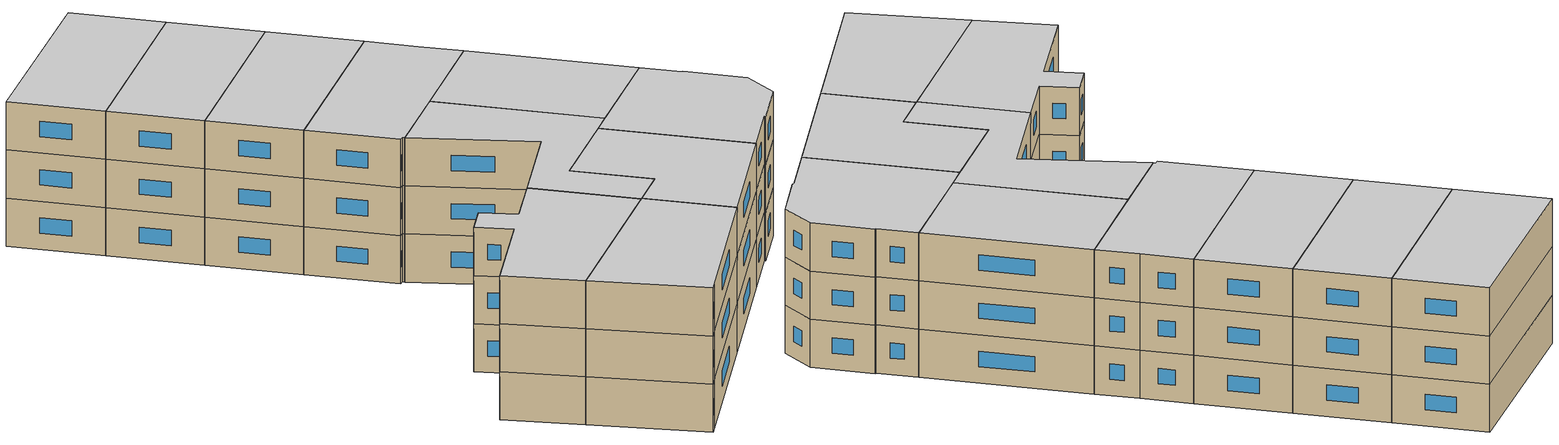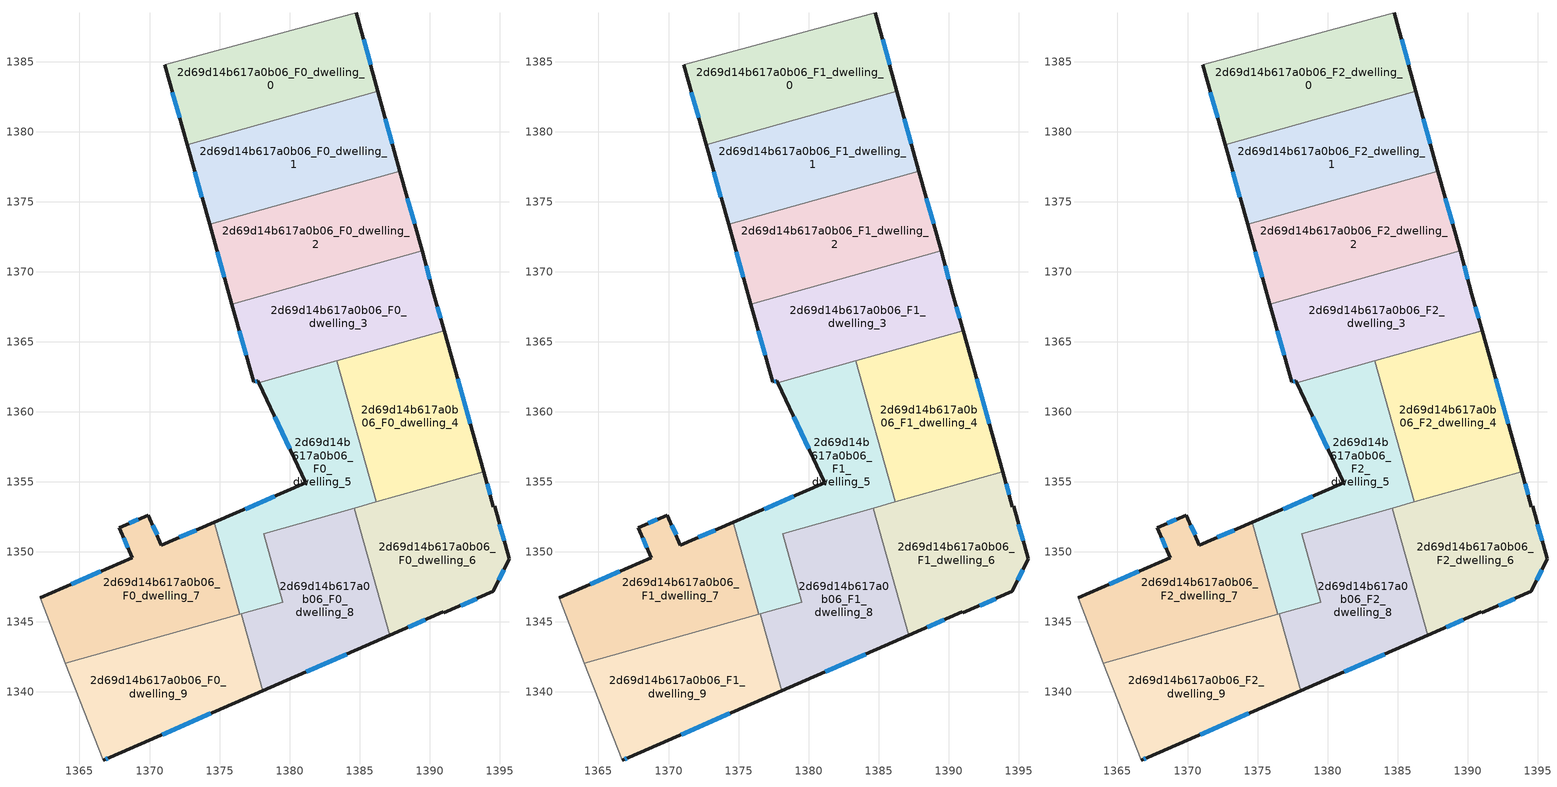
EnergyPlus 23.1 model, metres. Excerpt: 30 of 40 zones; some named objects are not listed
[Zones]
2d69d14b617a0b06_F0_dwelling_0
 floor ground (EU_floor_Construction): 1384.75,1388.5 1386.31,1382.87 1372.69,1379.06 1371.08,1384.78 z0
 wall outside (EU_wall_Construction): 1371.08,1384.78 1372.69,1379.06 / 1386.31,1382.87 1384.75,1388.5 z0:3
 wall to 2d69d14b617a0b06_F0_dwelling_1 (EU_wall_Construction): 1372.69,1379.06 1386.31,1382.87 z0:3
 wall adiabatic (EU_wall_Construction): 1384.75,1388.5 1371.08,1384.78 z0:3
 window (EU_Window_Construction): 1371.63,1382.83 1372.14,1381 / 1385.78,1384.79 1385.28,1386.59 z1.02:1.98
2d69d14b617a0b06_F0_dwelling_1
 floor ground (EU_floor_Construction): 1386.31,1382.87 1387.88,1377.19 1374.28,1373.38 1372.69,1379.06 z0
 wall outside (EU_wall_Construction): 1372.69,1379.06 1374.28,1373.38 / 1387.88,1377.19 1386.31,1382.87 z0:3
 wall to 2d69d14b617a0b06_F0_dwelling_2 (EU_wall_Construction): 1374.28,1373.38 1387.88,1377.19 z0:3
 window (EU_Window_Construction): 1373.23,1377.12 1373.74,1375.31 / 1387.35,1379.12 1386.84,1380.94 z1.02:1.98
2d69d14b617a0b06_F0_dwelling_2
 floor ground (EU_floor_Construction): 1387.88,1377.19 1389.45,1371.49 1375.88,1367.69 1374.28,1373.38 z0
 wall outside (EU_wall_Construction): 1374.28,1373.38 1375.88,1367.69 / 1389.45,1371.49 1387.88,1377.19 z0:3
 wall to 2d69d14b617a0b06_F0_dwelling_3 (EU_wall_Construction): 1375.88,1367.69 1389.45,1371.49 z0:3
 window (EU_Window_Construction): 1374.83,1371.44 1375.34,1369.62 / 1388.92,1373.43 1388.42,1375.25 z1.02:1.98
2d69d14b617a0b06_F0_dwelling_3
 floor ground (EU_floor_Construction): 1389.45,1371.49 1390.31,1368.39 1391.04,1365.78 1377.81,1362.07 1377.74,1362.22 1377.44,1362.13 1375.88,1367.69 z0
 wall outside (EU_wall_Construction): 1375.88,1367.69 1377.44,1362.13 1377.74,1362.22 1377.81,1362.07 / 1391.04,1365.78 1390.31,1368.39 1389.45,1371.49 z0:3
 wall to 2d69d14b617a0b06_F0_dwelling_4 (EU_wall_Construction): 1383.36,1363.63 1391.04,1365.78 z0:3
 wall to 2d69d14b617a0b06_F0_dwelling_5 (EU_wall_Construction): 1377.81,1362.07 1383.36,1363.63 z0:3
 window (EU_Window_Construction): 1377.55,1362.16 1377.64,1362.19 / 1376.41,1365.8 1376.91,1364.02 / 1390.02,1369.45 1389.75,1370.44 / 1390.79,1366.67 1390.56,1367.51 z1.02:1.98
2d69d14b617a0b06_F0_dwelling_4
 floor ground (EU_floor_Construction): 1391.04,1365.78 1393.86,1355.71 1386.18,1353.56 1383.36,1363.63 z0
 wall outside (EU_wall_Construction): 1393.86,1355.71 1391.04,1365.78 z0:3
 wall to 2d69d14b617a0b06_F0_dwelling_5 (EU_wall_Construction): 1383.36,1363.63 1386.18,1353.56 z0:3
 wall to 2d69d14b617a0b06_F0_dwelling_6 (EU_wall_Construction): 1386.18,1353.56 1393.86,1355.71 z0:3
 window (EU_Window_Construction): 1392.9,1359.14 1392,1362.35 z1.02:1.98
2d69d14b617a0b06_F0_dwelling_5
 floor ground (EU_floor_Construction): 1383.36,1363.63 1386.18,1353.56 1378.14,1351.31 1379.52,1346.4 1376.45,1345.54 1374.62,1352.1 1381.16,1354.92 1377.81,1362.07 z0
 wall outside (EU_wall_Construction): 1377.81,1362.07 1381.16,1354.92 1374.62,1352.1 z0:3
 wall to 2d69d14b617a0b06_F0_dwelling_8 (EU_wall_Construction): 1376.56,1345.57 1379.52,1346.4 1378.14,1351.31 1384.62,1353.12 z0:3
 wall to 2d69d14b617a0b06_F0_dwelling_7 (EU_wall_Construction): 1374.62,1352.1 1376.45,1345.54 z0:3
 wall to 2d69d14b617a0b06_F0_dwelling_6 (EU_wall_Construction): 1384.62,1353.12 1386.18,1353.56 z0:3
 wall to 2d69d14b617a0b06_F0_dwelling_9 (EU_wall_Construction): 1376.45,1345.54 1376.56,1345.57 z0:3
 window (EU_Window_Construction): 1378.94,1353.96 1376.85,1353.06 / 1378.95,1359.64 1380.02,1357.35 z1.02:1.98
2d69d14b617a0b06_F0_dwelling_6
 floor ground (EU_floor_Construction): 1393.86,1355.71 1394.56,1353.23 1394.63,1353.25 1395.67,1349.52 1394.56,1347.19 1391.01,1345.64 1390.98,1345.71 1387.16,1344.05 1384.62,1353.12 z0
 wall outside (EU_wall_Construction): 1387.16,1344.05 1390.98,1345.71 1391.01,1345.64 1394.56,1347.19 1395.67,1349.52 1394.63,1353.25 1394.56,1353.23 1393.86,1355.71 z0:3
 wall to 2d69d14b617a0b06_F0_dwelling_8 (EU_wall_Construction): 1384.62,1353.12 1387.16,1344.05 z0:3
 window (EU_Window_Construction): 1394.32,1354.08 1394.1,1354.87 / 1395.31,1350.79 1394.98,1351.98 / 1394.93,1347.98 1395.29,1348.73 / 1392.22,1346.17 1393.35,1346.66 / 1388.46,1344.62 1389.68,1345.15 z1.02:1.98
2d69d14b617a0b06_F0_dwelling_7
 floor ground (EU_floor_Construction): 1374.62,1352.1 1376.45,1345.54 1363.99,1342.05 1362.18,1346.74 1368.76,1349.57 1367.83,1351.73 1369.93,1352.63 1370.85,1350.47 z0
 wall outside (EU_wall_Construction): 1374.62,1352.1 1370.85,1350.47 1369.93,1352.63 1367.83,1351.73 1368.76,1349.57 1362.18,1346.74 z0:3
 wall adiabatic (EU_wall_Construction): 1362.18,1346.74 1363.99,1342.05 z0:3
 wall to 2d69d14b617a0b06_F0_dwelling_9 (EU_wall_Construction): 1363.99,1342.05 1376.45,1345.54 z0:3
 window (EU_Window_Construction): 1369.21,1352.32 1368.54,1352.03 / 1370.54,1351.21 1370.24,1351.9 / 1373.34,1351.54 1372.13,1351.03 / 1366.52,1348.61 1364.42,1347.7 / 1368.14,1350.99 1368.44,1350.3 z1.02:1.98
2d69d14b617a0b06_F0_dwelling_8
 floor ground (EU_floor_Construction): 1384.62,1353.12 1387.16,1344.05 1378.09,1340.09 1376.56,1345.57 1379.52,1346.4 1378.14,1351.31 z0
 wall outside (EU_wall_Construction): 1378.09,1340.09 1387.16,1344.05 z0:3
 wall to 2d69d14b617a0b06_F0_dwelling_9 (EU_wall_Construction): 1376.56,1345.57 1378.09,1340.09 z0:3
 window (EU_Window_Construction): 1381.18,1341.44 1384.08,1342.7 z1.02:1.98
2d69d14b617a0b06_F0_dwelling_9
 floor ground (EU_floor_Construction): 1376.56,1345.57 1378.09,1340.09 1367.21,1335.34 1366.68,1335.11 1363.99,1342.05 z0
 wall outside (EU_wall_Construction): 1366.68,1335.11 1367.21,1335.34 1378.09,1340.09 z0:3
 wall adiabatic (EU_wall_Construction): 1363.99,1342.05 1366.68,1335.11 z0:3
 window (EU_Window_Construction): 1370.91,1336.96 1374.39,1338.48 / 1366.86,1335.19 1367.03,1335.26 z1.02:1.98
2d69d14b617a0b06_F1_dwelling_0
 floor to 2d69d14b617a0b06_F0_dwelling_0 (EU_floor_Construction): 1384.75,1388.5 1386.31,1382.87 1372.69,1379.06 1371.08,1384.78 z3
 wall outside (EU_wall_Construction): 1371.08,1384.78 1372.69,1379.06 / 1386.31,1382.87 1384.75,1388.5 z3:6
 wall to 2d69d14b617a0b06_F1_dwelling_1 (EU_wall_Construction): 1372.69,1379.06 1386.31,1382.87 z3:6
 wall adiabatic (EU_wall_Construction): 1384.75,1388.5 1371.08,1384.78 z3:6
 window (EU_Window_Construction): 1371.63,1382.83 1372.14,1381 / 1385.78,1384.79 1385.28,1386.59 z4.02:4.98
2d69d14b617a0b06_F1_dwelling_1
 floor to 2d69d14b617a0b06_F0_dwelling_1 (EU_floor_Construction): 1386.31,1382.87 1387.88,1377.19 1374.28,1373.38 1372.69,1379.06 z3
 wall outside (EU_wall_Construction): 1372.69,1379.06 1374.28,1373.38 / 1387.88,1377.19 1386.31,1382.87 z3:6
 wall to 2d69d14b617a0b06_F1_dwelling_2 (EU_wall_Construction): 1374.28,1373.38 1387.88,1377.19 z3:6
 window (EU_Window_Construction): 1373.23,1377.12 1373.74,1375.31 / 1387.35,1379.12 1386.84,1380.94 z4.02:4.98
2d69d14b617a0b06_F1_dwelling_2
 floor to 2d69d14b617a0b06_F0_dwelling_2 (EU_floor_Construction): 1387.88,1377.19 1389.45,1371.49 1375.88,1367.69 1374.28,1373.38 z3
 wall outside (EU_wall_Construction): 1374.28,1373.38 1375.88,1367.69 / 1389.45,1371.49 1387.88,1377.19 z3:6
 wall to 2d69d14b617a0b06_F1_dwelling_3 (EU_wall_Construction): 1375.88,1367.69 1389.45,1371.49 z3:6
 window (EU_Window_Construction): 1374.83,1371.44 1375.34,1369.62 / 1388.92,1373.43 1388.42,1375.25 z4.02:4.98
2d69d14b617a0b06_F1_dwelling_3
 floor to 2d69d14b617a0b06_F0_dwelling_3 (EU_floor_Construction): 1389.45,1371.49 1390.31,1368.39 1391.04,1365.78 1377.81,1362.07 1377.74,1362.22 1377.44,1362.13 1375.88,1367.69 z3
 wall outside (EU_wall_Construction): 1375.88,1367.69 1377.44,1362.13 1377.74,1362.22 1377.81,1362.07 / 1391.04,1365.78 1390.31,1368.39 1389.45,1371.49 z3:6
 wall to 2d69d14b617a0b06_F1_dwelling_4 (EU_wall_Construction): 1383.36,1363.63 1391.04,1365.78 z3:6
 wall to 2d69d14b617a0b06_F1_dwelling_5 (EU_wall_Construction): 1377.81,1362.07 1383.36,1363.63 z3:6
 window (EU_Window_Construction): 1377.55,1362.16 1377.64,1362.19 / 1376.41,1365.8 1376.91,1364.02 / 1390.02,1369.45 1389.75,1370.44 / 1390.79,1366.67 1390.56,1367.51 z4.02:4.98
2d69d14b617a0b06_F1_dwelling_4
 floor to 2d69d14b617a0b06_F0_dwelling_4 (EU_floor_Construction): 1391.04,1365.78 1393.86,1355.71 1386.18,1353.56 1383.36,1363.63 z3
 wall outside (EU_wall_Construction): 1393.86,1355.71 1391.04,1365.78 z3:6
 wall to 2d69d14b617a0b06_F1_dwelling_5 (EU_wall_Construction): 1383.36,1363.63 1386.18,1353.56 z3:6
 wall to 2d69d14b617a0b06_F1_dwelling_6 (EU_wall_Construction): 1386.18,1353.56 1393.86,1355.71 z3:6
 window (EU_Window_Construction): 1392.9,1359.14 1392,1362.35 z4.02:4.98
2d69d14b617a0b06_F1_dwelling_5
 floor to 2d69d14b617a0b06_F0_dwelling_5 (EU_floor_Construction): 1383.36,1363.63 1386.18,1353.56 1378.14,1351.31 1379.52,1346.4 1376.45,1345.54 1374.62,1352.1 1381.16,1354.92 1377.81,1362.07 z3
 wall outside (EU_wall_Construction): 1377.81,1362.07 1381.16,1354.92 1374.62,1352.1 z3:6
 wall to 2d69d14b617a0b06_F1_dwelling_8 (EU_wall_Construction): 1376.56,1345.57 1379.52,1346.4 1378.14,1351.31 1384.62,1353.12 z3:6
 wall to 2d69d14b617a0b06_F1_dwelling_7 (EU_wall_Construction): 1374.62,1352.1 1376.45,1345.54 z3:6
 wall to 2d69d14b617a0b06_F1_dwelling_6 (EU_wall_Construction): 1384.62,1353.12 1386.18,1353.56 z3:6
 wall to 2d69d14b617a0b06_F1_dwelling_9 (EU_wall_Construction): 1376.45,1345.54 1376.56,1345.57 z3:6
 window (EU_Window_Construction): 1378.94,1353.96 1376.85,1353.06 / 1378.95,1359.64 1380.02,1357.35 z4.02:4.98
2d69d14b617a0b06_F1_dwelling_6
 floor to 2d69d14b617a0b06_F0_dwelling_6 (EU_floor_Construction): 1393.86,1355.71 1394.56,1353.23 1394.63,1353.25 1395.67,1349.52 1394.56,1347.19 1391.01,1345.64 1390.98,1345.71 1387.16,1344.05 1384.62,1353.12 z3
 wall outside (EU_wall_Construction): 1387.16,1344.05 1390.98,1345.71 1391.01,1345.64 1394.56,1347.19 1395.67,1349.52 1394.63,1353.25 1394.56,1353.23 1393.86,1355.71 z3:6
 wall to 2d69d14b617a0b06_F1_dwelling_8 (EU_wall_Construction): 1384.62,1353.12 1387.16,1344.05 z3:6
 window (EU_Window_Construction): 1394.32,1354.08 1394.1,1354.87 / 1395.31,1350.79 1394.98,1351.98 / 1394.93,1347.98 1395.29,1348.73 / 1392.22,1346.17 1393.35,1346.66 / 1388.46,1344.62 1389.68,1345.15 z4.02:4.98
2d69d14b617a0b06_F1_dwelling_7
 floor to 2d69d14b617a0b06_F0_dwelling_7 (EU_floor_Construction): 1374.62,1352.1 1376.45,1345.54 1363.99,1342.05 1362.18,1346.74 1368.76,1349.57 1367.83,1351.73 1369.93,1352.63 1370.85,1350.47 z3
 wall outside (EU_wall_Construction): 1374.62,1352.1 1370.85,1350.47 1369.93,1352.63 1367.83,1351.73 1368.76,1349.57 1362.18,1346.74 z3:6
 wall adiabatic (EU_wall_Construction): 1362.18,1346.74 1363.99,1342.05 z3:6
 wall to 2d69d14b617a0b06_F1_dwelling_9 (EU_wall_Construction): 1363.99,1342.05 1376.45,1345.54 z3:6
 window (EU_Window_Construction): 1369.21,1352.32 1368.54,1352.03 / 1370.54,1351.21 1370.24,1351.9 / 1373.34,1351.54 1372.13,1351.03 / 1366.52,1348.61 1364.42,1347.7 / 1368.14,1350.99 1368.44,1350.3 z4.02:4.98
2d69d14b617a0b06_F1_dwelling_8
 floor to 2d69d14b617a0b06_F0_dwelling_8 (EU_floor_Construction): 1384.62,1353.12 1387.16,1344.05 1378.09,1340.09 1376.56,1345.57 1379.52,1346.4 1378.14,1351.31 z3
 wall outside (EU_wall_Construction): 1378.09,1340.09 1387.16,1344.05 z3:6
 wall to 2d69d14b617a0b06_F1_dwelling_9 (EU_wall_Construction): 1376.56,1345.57 1378.09,1340.09 z3:6
 window (EU_Window_Construction): 1381.18,1341.44 1384.08,1342.7 z4.02:4.98
2d69d14b617a0b06_F1_dwelling_9
 floor to 2d69d14b617a0b06_F0_dwelling_9 (EU_floor_Construction): 1376.56,1345.57 1378.09,1340.09 1367.21,1335.34 1366.68,1335.11 1363.99,1342.05 z3
 wall outside (EU_wall_Construction): 1366.68,1335.11 1367.21,1335.34 1378.09,1340.09 z3:6
 wall adiabatic (EU_wall_Construction): 1363.99,1342.05 1366.68,1335.11 z3:6
 window (EU_Window_Construction): 1370.91,1336.96 1374.39,1338.48 / 1366.86,1335.19 1367.03,1335.26 z4.02:4.98
2d69d14b617a0b06_F2_dwelling_0
 floor to 2d69d14b617a0b06_F1_dwelling_0 (EU_floor_Construction): 1384.75,1388.5 1386.31,1382.87 1372.69,1379.06 1371.08,1384.78 z6
 wall outside (EU_wall_Construction): 1371.08,1384.78 1372.69,1379.06 / 1386.31,1382.87 1384.75,1388.5 z6:9
 wall to 2d69d14b617a0b06_F2_dwelling_1 (EU_wall_Construction): 1372.69,1379.06 1386.31,1382.87 z6:9
 wall adiabatic (EU_wall_Construction): 1384.75,1388.5 1371.08,1384.78 z6:9
 window (EU_Window_Construction): 1371.63,1382.83 1372.14,1381 / 1385.78,1384.79 1385.28,1386.59 z7.02:7.98
 ceiling to 2d69d14b617a0b06_F3_dwelling_0 (EU_floor_Construction): 1386.31,1382.87 1384.75,1388.5 1371.08,1384.78 1372.69,1379.06 z9
2d69d14b617a0b06_F2_dwelling_1
 floor to 2d69d14b617a0b06_F1_dwelling_1 (EU_floor_Construction): 1386.31,1382.87 1387.88,1377.19 1374.28,1373.38 1372.69,1379.06 z6
 wall outside (EU_wall_Construction): 1372.69,1379.06 1374.28,1373.38 / 1387.88,1377.19 1386.31,1382.87 z6:9
 wall to 2d69d14b617a0b06_F2_dwelling_2 (EU_wall_Construction): 1374.28,1373.38 1387.88,1377.19 z6:9
 window (EU_Window_Construction): 1373.23,1377.12 1373.74,1375.31 / 1387.35,1379.12 1386.84,1380.94 z7.02:7.98
 ceiling to 2d69d14b617a0b06_F3_dwelling_1 (EU_floor_Construction): 1387.88,1377.19 1386.31,1382.87 1372.69,1379.06 1374.28,1373.38 z9
2d69d14b617a0b06_F2_dwelling_2
 floor to 2d69d14b617a0b06_F1_dwelling_2 (EU_floor_Construction): 1387.88,1377.19 1389.45,1371.49 1375.88,1367.69 1374.28,1373.38 z6
 wall outside (EU_wall_Construction): 1374.28,1373.38 1375.88,1367.69 / 1389.45,1371.49 1387.88,1377.19 z6:9
 wall to 2d69d14b617a0b06_F2_dwelling_3 (EU_wall_Construction): 1375.88,1367.69 1389.45,1371.49 z6:9
 window (EU_Window_Construction): 1374.83,1371.44 1375.34,1369.62 / 1388.92,1373.43 1388.42,1375.25 z7.02:7.98
 ceiling to 2d69d14b617a0b06_F3_dwelling_2 (EU_floor_Construction): 1389.45,1371.49 1387.88,1377.19 1374.28,1373.38 1375.88,1367.69 z9
2d69d14b617a0b06_F2_dwelling_3
 floor to 2d69d14b617a0b06_F1_dwelling_3 (EU_floor_Construction): 1389.45,1371.49 1390.31,1368.39 1391.04,1365.78 1377.81,1362.07 1377.74,1362.22 1377.44,1362.13 1375.88,1367.69 z6
 wall outside (EU_wall_Construction): 1375.88,1367.69 1377.44,1362.13 1377.74,1362.22 1377.81,1362.07 / 1391.04,1365.78 1390.31,1368.39 1389.45,1371.49 z6:9
 wall to 2d69d14b617a0b06_F2_dwelling_4 (EU_wall_Construction): 1383.36,1363.63 1391.04,1365.78 z6:9
 wall to 2d69d14b617a0b06_F2_dwelling_5 (EU_wall_Construction): 1377.81,1362.07 1383.36,1363.63 z6:9
 window (EU_Window_Construction): 1377.55,1362.16 1377.64,1362.19 / 1376.41,1365.8 1376.91,1364.02 / 1390.02,1369.45 1389.75,1370.44 / 1390.79,1366.67 1390.56,1367.51 z7.02:7.98
 ceiling to 2d69d14b617a0b06_F3_dwelling_3 (EU_floor_Construction): 1391.04,1365.78 1390.31,1368.39 1389.45,1371.49 1375.88,1367.69 1377.44,1362.13 1377.74,1362.22 1377.81,1362.07 z9
2d69d14b617a0b06_F2_dwelling_4
 floor to 2d69d14b617a0b06_F1_dwelling_4 (EU_floor_Construction): 1391.04,1365.78 1393.86,1355.71 1386.18,1353.56 1383.36,1363.63 z6
 wall outside (EU_wall_Construction): 1393.86,1355.71 1391.04,1365.78 z6:9
 wall to 2d69d14b617a0b06_F2_dwelling_5 (EU_wall_Construction): 1383.36,1363.63 1386.18,1353.56 z6:9
 wall to 2d69d14b617a0b06_F2_dwelling_6 (EU_wall_Construction): 1386.18,1353.56 1393.86,1355.71 z6:9
 window (EU_Window_Construction): 1392.9,1359.14 1392,1362.35 z7.02:7.98
 ceiling to 2d69d14b617a0b06_F3_dwelling_4 (EU_floor_Construction): 1393.86,1355.71 1391.04,1365.78 1383.36,1363.63 1386.18,1353.56 z9
2d69d14b617a0b06_F2_dwelling_5
 floor to 2d69d14b617a0b06_F1_dwelling_5 (EU_floor_Construction): 1383.36,1363.63 1386.18,1353.56 1378.14,1351.31 1379.52,1346.4 1376.45,1345.54 1374.62,1352.1 1381.16,1354.92 1377.81,1362.07 z6
 wall outside (EU_wall_Construction): 1377.81,1362.07 1381.16,1354.92 1374.62,1352.1 z6:9
 wall to 2d69d14b617a0b06_F2_dwelling_8 (EU_wall_Construction): 1376.56,1345.57 1379.52,1346.4 1378.14,1351.31 1384.62,1353.12 z6:9
 wall to 2d69d14b617a0b06_F2_dwelling_7 (EU_wall_Construction): 1374.62,1352.1 1376.45,1345.54 z6:9
 wall to 2d69d14b617a0b06_F2_dwelling_6 (EU_wall_Construction): 1384.62,1353.12 1386.18,1353.56 z6:9
 wall to 2d69d14b617a0b06_F2_dwelling_9 (EU_wall_Construction): 1376.45,1345.54 1376.56,1345.57 z6:9
 window (EU_Window_Construction): 1378.94,1353.96 1376.85,1353.06 / 1378.95,1359.64 1380.02,1357.35 z7.02:7.98
 ceiling to 2d69d14b617a0b06_F3_dwelling_5 (EU_floor_Construction): 1379.52,1346.4 1378.14,1351.31 1386.18,1353.56 1383.36,1363.63 1377.81,1362.07 1381.16,1354.92 1374.62,1352.1 1376.45,1345.54 z9
2d69d14b617a0b06_F2_dwelling_6
 floor to 2d69d14b617a0b06_F1_dwelling_6 (EU_floor_Construction): 1393.86,1355.71 1394.56,1353.23 1394.63,1353.25 1395.67,1349.52 1394.56,1347.19 1391.01,1345.64 1390.98,1345.71 1387.16,1344.05 1384.62,1353.12 z6
 wall outside (EU_wall_Construction): 1387.16,1344.05 1390.98,1345.71 1391.01,1345.64 1394.56,1347.19 1395.67,1349.52 1394.63,1353.25 1394.56,1353.23 1393.86,1355.71 z6:9
 wall to 2d69d14b617a0b06_F2_dwelling_8 (EU_wall_Construction): 1384.62,1353.12 1387.16,1344.05 z6:9
 window (EU_Window_Construction): 1394.32,1354.08 1394.1,1354.87 / 1395.31,1350.79 1394.98,1351.98 / 1394.93,1347.98 1395.29,1348.73 / 1392.22,1346.17 1393.35,1346.66 / 1388.46,1344.62 1389.68,1345.15 z7.02:7.98
 ceiling to 2d69d14b617a0b06_F3_dwelling_6 (EU_floor_Construction): 1394.56,1347.19 1395.67,1349.52 1394.63,1353.25 1394.56,1353.23 1393.86,1355.71 1384.62,1353.12 1387.16,1344.05 1390.98,1345.71 1391.01,1345.64 z9
2d69d14b617a0b06_F2_dwelling_7
 floor to 2d69d14b617a0b06_F1_dwelling_7 (EU_floor_Construction): 1374.62,1352.1 1376.45,1345.54 1363.99,1342.05 1362.18,1346.74 1368.76,1349.57 1367.83,1351.73 1369.93,1352.63 1370.85,1350.47 z6
 wall outside (EU_wall_Construction): 1374.62,1352.1 1370.85,1350.47 1369.93,1352.63 1367.83,1351.73 1368.76,1349.57 1362.18,1346.74 z6:9
 wall adiabatic (EU_wall_Construction): 1362.18,1346.74 1363.99,1342.05 z6:9
 wall to 2d69d14b617a0b06_F2_dwelling_9 (EU_wall_Construction): 1363.99,1342.05 1376.45,1345.54 z6:9
 window (EU_Window_Construction): 1369.21,1352.32 1368.54,1352.03 / 1370.54,1351.21 1370.24,1351.9 / 1373.34,1351.54 1372.13,1351.03 / 1366.52,1348.61 1364.42,1347.7 / 1368.14,1350.99 1368.44,1350.3 z7.02:7.98
 ceiling to 2d69d14b617a0b06_F3_dwelling_7 (EU_floor_Construction): 1376.45,1345.54 1374.62,1352.1 1370.85,1350.47 1369.93,1352.63 1367.83,1351.73 1368.76,1349.57 1362.18,1346.74 1363.99,1342.05 z9
2d69d14b617a0b06_F2_dwelling_8
 floor to 2d69d14b617a0b06_F1_dwelling_8 (EU_floor_Construction): 1384.62,1353.12 1387.16,1344.05 1378.09,1340.09 1376.56,1345.57 1379.52,1346.4 1378.14,1351.31 z6
 wall outside (EU_wall_Construction): 1378.09,1340.09 1387.16,1344.05 z6:9
 wall to 2d69d14b617a0b06_F2_dwelling_9 (EU_wall_Construction): 1376.56,1345.57 1378.09,1340.09 z6:9
 window (EU_Window_Construction): 1381.18,1341.44 1384.08,1342.7 z7.02:7.98
 ceiling to 2d69d14b617a0b06_F3_dwelling_8 (EU_floor_Construction): 1387.16,1344.05 1384.62,1353.12 1378.14,1351.31 1379.52,1346.4 1376.56,1345.57 1378.09,1340.09 z9
2d69d14b617a0b06_F2_dwelling_9
 floor to 2d69d14b617a0b06_F1_dwelling_9 (EU_floor_Construction): 1376.56,1345.57 1378.09,1340.09 1367.21,1335.34 1366.68,1335.11 1363.99,1342.05 z6
 wall outside (EU_wall_Construction): 1366.68,1335.11 1367.21,1335.34 1378.09,1340.09 z6:9
 wall adiabatic (EU_wall_Construction): 1363.99,1342.05 1366.68,1335.11 z6:9
 window (EU_Window_Construction): 1370.91,1336.96 1374.39,1338.48 / 1366.86,1335.19 1367.03,1335.26 z7.02:7.98
 ceiling to 2d69d14b617a0b06_F3_dwelling_9 (EU_floor_Construction): 1378.09,1340.09 1376.56,1345.57 1363.99,1342.05 1366.68,1335.11 1367.21,1335.34 z9
[Building]
EU S2 Campaign: North Axis=0; Terrain=City; Solar Distribution=FullExterior
[Site:Location]
Vienna: Latitude=48; Longitude=16.5; Time Zone=1; Elevation=183
[SizingPeriod:WeatherFileDays]
AnnualSizingPeriod: Begin Month=1; Begin Day of Month=1; End Month=12; End Day of Month=31; Day of Week for Start Day=Monday; Use Weather File Daylight Saving Period=No; Use Weather File Rain and Snow Indicators=No
[MATERIAL]
EU_InternalMass_Material: Roughness=MediumRough; Thickness=0.1; Conductivity=1; Density=1800; Specific Heat=900; Thermal Absorptance=0.9; Solar Absorptance=0.7; Visible Absorptance=0.7
[MATERIAL:NOMASS] Roughness=MediumRough; Thermal Absorptance=0.9; Solar Absorptance=0.7; Visible Absorptance=0.7
Name | Thermal Resistance
EU_wall_NoMass | 0.942466
EU_floor_NoMass | 0.66527
[WINDOWMATERIAL:SIMPLEGLAZINGSYSTEM]
EU_Window_SimpleGlazing: UFactor=2.03367; Solar Heat Gain Coefficient=0.65; Visible Transmittance=0.65
[CONSTRUCTION]
EU_wall_Construction: EU_wall_NoMass
EU_floor_Construction: EU_floor_NoMass
EU_Window_Construction: EU_Window_SimpleGlazing
EU_InternalMass_Construction: EU_InternalMass_Material
[ZONE] Type=1; Multiplier=1; Ceiling Height=autocalculate; Floor Area=autocalculate; Part of Total Floor Area=Yes
Name | Volume
2d69d14b617a0b06_F0_dwelling_0; 2d69d14b617a0b06_F1_dwelling_0; 2d69d14b617a0b06_F2_dwelling_0 | 250.183
2d69d14b617a0b06_F0_dwelling_1; 2d69d14b617a0b06_F1_dwelling_1; 2d69d14b617a0b06_F2_dwelling_1 | 250.175
2d69d14b617a0b06_F0_dwelling_2; 2d69d14b617a0b06_F1_dwelling_2; 2d69d14b617a0b06_F2_dwelling_2 | 250.197
2d69d14b617a0b06_F0_dwelling_3; 2d69d14b617a0b06_F1_dwelling_3; 2d69d14b617a0b06_F2_dwelling_3; 2d69d14b617a0b06_F0_dwelling_6; 2d69d14b617a0b06_F1_dwelling_6; 2d69d14b617a0b06_F2_dwelling_6 | 250.169
2d69d14b617a0b06_F0_dwelling_4; 2d69d14b617a0b06_F1_dwelling_4; 2d69d14b617a0b06_F2_dwelling_4 | 250.179
2d69d14b617a0b06_F0_dwelling_5; 2d69d14b617a0b06_F1_dwelling_5; 2d69d14b617a0b06_F2_dwelling_5 | 250.188
2d69d14b617a0b06_F0_dwelling_7; 2d69d14b617a0b06_F1_dwelling_7; 2d69d14b617a0b06_F2_dwelling_7 | 250.17
2d69d14b617a0b06_F0_dwelling_8; 2d69d14b617a0b06_F1_dwelling_8; 2d69d14b617a0b06_F2_dwelling_8 | 250.194
2d69d14b617a0b06_F0_dwelling_9; 2d69d14b617a0b06_F1_dwelling_9; 2d69d14b617a0b06_F2_dwelling_9 | 250.217
[INTERNALMASS] Construction=EU_InternalMass_Construction
Name | Zone or ZoneList | Surface Area
2d69d14b617a0b06_F0_dwelling_0_EU_InternalMass | 2d69d14b617a0b06_F0_dwelling_0 | 83.3947
2d69d14b617a0b06_F0_dwelling_1_EU_InternalMass | 2d69d14b617a0b06_F0_dwelling_1 | 83.3914
2d69d14b617a0b06_F0_dwelling_2_EU_InternalMass | 2d69d14b617a0b06_F0_dwelling_2 | 83.3991
2d69d14b617a0b06_F0_dwelling_3_EU_InternalMass | 2d69d14b617a0b06_F0_dwelling_3 | 83.3944
2d69d14b617a0b06_F0_dwelling_4_EU_InternalMass | 2d69d14b617a0b06_F0_dwelling_4 | 83.3917
2d69d14b617a0b06_F0_dwelling_5_EU_InternalMass | 2d69d14b617a0b06_F0_dwelling_5 | 83.3959
2d69d14b617a0b06_F0_dwelling_6_EU_InternalMass | 2d69d14b617a0b06_F0_dwelling_6 | 83.3895
2d69d14b617a0b06_F0_dwelling_7_EU_InternalMass | 2d69d14b617a0b06_F0_dwelling_7 | 83.3898
2d69d14b617a0b06_F0_dwelling_8_EU_InternalMass | 2d69d14b617a0b06_F0_dwelling_8 | 83.3976
2d69d14b617a0b06_F0_dwelling_9_EU_InternalMass | 2d69d14b617a0b06_F0_dwelling_9 | 83.4065
2d69d14b617a0b06_F1_dwelling_0_EU_InternalMass | 2d69d14b617a0b06_F1_dwelling_0 | 83.3947
2d69d14b617a0b06_F1_dwelling_1_EU_InternalMass | 2d69d14b617a0b06_F1_dwelling_1 | 83.3914
2d69d14b617a0b06_F1_dwelling_2_EU_InternalMass | 2d69d14b617a0b06_F1_dwelling_2 | 83.3991
2d69d14b617a0b06_F1_dwelling_3_EU_InternalMass | 2d69d14b617a0b06_F1_dwelling_3 | 83.3944
2d69d14b617a0b06_F1_dwelling_4_EU_InternalMass | 2d69d14b617a0b06_F1_dwelling_4 | 83.3917
2d69d14b617a0b06_F1_dwelling_5_EU_InternalMass | 2d69d14b617a0b06_F1_dwelling_5 | 83.3959
2d69d14b617a0b06_F1_dwelling_6_EU_InternalMass | 2d69d14b617a0b06_F1_dwelling_6 | 83.3895
2d69d14b617a0b06_F1_dwelling_7_EU_InternalMass | 2d69d14b617a0b06_F1_dwelling_7 | 83.3898
2d69d14b617a0b06_F1_dwelling_8_EU_InternalMass | 2d69d14b617a0b06_F1_dwelling_8 | 83.3976
2d69d14b617a0b06_F1_dwelling_9_EU_InternalMass | 2d69d14b617a0b06_F1_dwelling_9 | 83.4065
2d69d14b617a0b06_F2_dwelling_0_EU_InternalMass | 2d69d14b617a0b06_F2_dwelling_0 | 83.3947
2d69d14b617a0b06_F2_dwelling_1_EU_InternalMass | 2d69d14b617a0b06_F2_dwelling_1 | 83.3914
2d69d14b617a0b06_F2_dwelling_2_EU_InternalMass | 2d69d14b617a0b06_F2_dwelling_2 | 83.3991
2d69d14b617a0b06_F2_dwelling_3_EU_InternalMass | 2d69d14b617a0b06_F2_dwelling_3 | 83.3944
2d69d14b617a0b06_F2_dwelling_4_EU_InternalMass | 2d69d14b617a0b06_F2_dwelling_4 | 83.3917
2d69d14b617a0b06_F2_dwelling_5_EU_InternalMass | 2d69d14b617a0b06_F2_dwelling_5 | 83.3959
2d69d14b617a0b06_F2_dwelling_6_EU_InternalMass | 2d69d14b617a0b06_F2_dwelling_6 | 83.3895
2d69d14b617a0b06_F2_dwelling_7_EU_InternalMass | 2d69d14b617a0b06_F2_dwelling_7 | 83.3898
2d69d14b617a0b06_F2_dwelling_8_EU_InternalMass | 2d69d14b617a0b06_F2_dwelling_8 | 83.3976
2d69d14b617a0b06_F2_dwelling_9_EU_InternalMass | 2d69d14b617a0b06_F2_dwelling_9 | 83.4065
[OTHEREQUIPMENT] Fuel Type=Electricity; Design Level Calculation Method=Watts/Area; Power per Zone Floor Area=1; Fraction Latent=0; Fraction Radiant=0; Fraction Lost=0; Carbon Dioxide Generation Rate=0; EndUse Subcategory=EU_Step8_InternalGains
Name | Zone or ZoneList or Space or SpaceList | Schedule
EU_Step8_InternalGain_2d69d14b617a0b06_F0_dwelling_0_f000 | 2d69d14b617a0b06_F0_dwelling_0 | EU_Step8_GainSchedule_2d69d14b617a0b06_F0_dwelling_0_f000
EU_Step8_InternalGain_2d69d14b617a0b06_F0_dwelling_1_f000 | 2d69d14b617a0b06_F0_dwelling_1 | EU_Step8_GainSchedule_2d69d14b617a0b06_F0_dwelling_1_f000
EU_Step8_InternalGain_2d69d14b617a0b06_F0_dwelling_2_f000 | 2d69d14b617a0b06_F0_dwelling_2 | EU_Step8_GainSchedule_2d69d14b617a0b06_F0_dwelling_2_f000
EU_Step8_InternalGain_2d69d14b617a0b06_F0_dwelling_3_f000 | 2d69d14b617a0b06_F0_dwelling_3 | EU_Step8_GainSchedule_2d69d14b617a0b06_F0_dwelling_3_f000
EU_Step8_InternalGain_2d69d14b617a0b06_F0_dwelling_4_f000 | 2d69d14b617a0b06_F0_dwelling_4 | EU_Step8_GainSchedule_2d69d14b617a0b06_F0_dwelling_4_f000
EU_Step8_InternalGain_2d69d14b617a0b06_F0_dwelling_5_f000 | 2d69d14b617a0b06_F0_dwelling_5 | EU_Step8_GainSchedule_2d69d14b617a0b06_F0_dwelling_5_f000
EU_Step8_InternalGain_2d69d14b617a0b06_F0_dwelling_6_f000 | 2d69d14b617a0b06_F0_dwelling_6 | EU_Step8_GainSchedule_2d69d14b617a0b06_F0_dwelling_6_f000
EU_Step8_InternalGain_2d69d14b617a0b06_F0_dwelling_7_f000 | 2d69d14b617a0b06_F0_dwelling_7 | EU_Step8_GainSchedule_2d69d14b617a0b06_F0_dwelling_7_f000
EU_Step8_InternalGain_2d69d14b617a0b06_F0_dwelling_8_f000 | 2d69d14b617a0b06_F0_dwelling_8 | EU_Step8_GainSchedule_2d69d14b617a0b06_F0_dwelling_8_f000
EU_Step8_InternalGain_2d69d14b617a0b06_F0_dwelling_9_f000 | 2d69d14b617a0b06_F0_dwelling_9 | EU_Step8_GainSchedule_2d69d14b617a0b06_F0_dwelling_9_f000
EU_Step8_InternalGain_2d69d14b617a0b06_F1_dwelling_0_f000 | 2d69d14b617a0b06_F1_dwelling_0 | EU_Step8_GainSchedule_2d69d14b617a0b06_F1_dwelling_0_f000
EU_Step8_InternalGain_2d69d14b617a0b06_F1_dwelling_1_f000 | 2d69d14b617a0b06_F1_dwelling_1 | EU_Step8_GainSchedule_2d69d14b617a0b06_F1_dwelling_1_f000
EU_Step8_InternalGain_2d69d14b617a0b06_F1_dwelling_2_f000 | 2d69d14b617a0b06_F1_dwelling_2 | EU_Step8_GainSchedule_2d69d14b617a0b06_F1_dwelling_2_f000
EU_Step8_InternalGain_2d69d14b617a0b06_F1_dwelling_3_f000 | 2d69d14b617a0b06_F1_dwelling_3 | EU_Step8_GainSchedule_2d69d14b617a0b06_F1_dwelling_3_f000
EU_Step8_InternalGain_2d69d14b617a0b06_F1_dwelling_4_f000 | 2d69d14b617a0b06_F1_dwelling_4 | EU_Step8_GainSchedule_2d69d14b617a0b06_F1_dwelling_4_f000
EU_Step8_InternalGain_2d69d14b617a0b06_F1_dwelling_5_f000 | 2d69d14b617a0b06_F1_dwelling_5 | EU_Step8_GainSchedule_2d69d14b617a0b06_F1_dwelling_5_f000
EU_Step8_InternalGain_2d69d14b617a0b06_F1_dwelling_6_f000 | 2d69d14b617a0b06_F1_dwelling_6 | EU_Step8_GainSchedule_2d69d14b617a0b06_F1_dwelling_6_f000
EU_Step8_InternalGain_2d69d14b617a0b06_F1_dwelling_7_f000 | 2d69d14b617a0b06_F1_dwelling_7 | EU_Step8_GainSchedule_2d69d14b617a0b06_F1_dwelling_7_f000
EU_Step8_InternalGain_2d69d14b617a0b06_F1_dwelling_8_f000 | 2d69d14b617a0b06_F1_dwelling_8 | EU_Step8_GainSchedule_2d69d14b617a0b06_F1_dwelling_8_f000
EU_Step8_InternalGain_2d69d14b617a0b06_F1_dwelling_9_f000 | 2d69d14b617a0b06_F1_dwelling_9 | EU_Step8_GainSchedule_2d69d14b617a0b06_F1_dwelling_9_f000
EU_Step8_InternalGain_2d69d14b617a0b06_F2_dwelling_0_f000 | 2d69d14b617a0b06_F2_dwelling_0 | EU_Step8_GainSchedule_2d69d14b617a0b06_F2_dwelling_0_f000
EU_Step8_InternalGain_2d69d14b617a0b06_F2_dwelling_1_f000 | 2d69d14b617a0b06_F2_dwelling_1 | EU_Step8_GainSchedule_2d69d14b617a0b06_F2_dwelling_1_f000
EU_Step8_InternalGain_2d69d14b617a0b06_F2_dwelling_2_f000 | 2d69d14b617a0b06_F2_dwelling_2 | EU_Step8_GainSchedule_2d69d14b617a0b06_F2_dwelling_2_f000
EU_Step8_InternalGain_2d69d14b617a0b06_F2_dwelling_3_f000 | 2d69d14b617a0b06_F2_dwelling_3 | EU_Step8_GainSchedule_2d69d14b617a0b06_F2_dwelling_3_f000
EU_Step8_InternalGain_2d69d14b617a0b06_F2_dwelling_4_f000 | 2d69d14b617a0b06_F2_dwelling_4 | EU_Step8_GainSchedule_2d69d14b617a0b06_F2_dwelling_4_f000
EU_Step8_InternalGain_2d69d14b617a0b06_F2_dwelling_5_f000 | 2d69d14b617a0b06_F2_dwelling_5 | EU_Step8_GainSchedule_2d69d14b617a0b06_F2_dwelling_5_f000
EU_Step8_InternalGain_2d69d14b617a0b06_F2_dwelling_6_f000 | 2d69d14b617a0b06_F2_dwelling_6 | EU_Step8_GainSchedule_2d69d14b617a0b06_F2_dwelling_6_f000
EU_Step8_InternalGain_2d69d14b617a0b06_F2_dwelling_7_f000 | 2d69d14b617a0b06_F2_dwelling_7 | EU_Step8_GainSchedule_2d69d14b617a0b06_F2_dwelling_7_f000
EU_Step8_InternalGain_2d69d14b617a0b06_F2_dwelling_8_f000 | 2d69d14b617a0b06_F2_dwelling_8 | EU_Step8_GainSchedule_2d69d14b617a0b06_F2_dwelling_8_f000
EU_Step8_InternalGain_2d69d14b617a0b06_F2_dwelling_9_f000 | 2d69d14b617a0b06_F2_dwelling_9 | EU_Step8_GainSchedule_2d69d14b617a0b06_F2_dwelling_9_f000
[ZONEVENTILATION:DESIGNFLOWRATE] Schedule=EU_AlwaysOn; Design Flow Rate Calculation Method=AirChanges/Hour; Air Changes per Hour=0.530523; Ventilation Type=Natural; Fan Pressure Rise=0; Fan Total Efficiency=1; Constant Term Coefficient=1; Temperature Term Coefficient=0; Velocity Term Coefficient=0; Velocity Squared Term Coefficient=0; Minimum Indoor Temperature=-100; Maximum Indoor Temperature=100; Delta Temperature=-100; Minimum Outdoor Temperature=-100; Maximum Outdoor Temperature=100; Maximum Wind Speed=40
Name | Zone or ZoneList or Space or SpaceList
EU_ConstantAir_2d69d14b617a0b06_F0_dwelling_0 | 2d69d14b617a0b06_F0_dwelling_0
EU_ConstantAir_2d69d14b617a0b06_F0_dwelling_1 | 2d69d14b617a0b06_F0_dwelling_1
EU_ConstantAir_2d69d14b617a0b06_F0_dwelling_2 | 2d69d14b617a0b06_F0_dwelling_2
EU_ConstantAir_2d69d14b617a0b06_F0_dwelling_3 | 2d69d14b617a0b06_F0_dwelling_3
EU_ConstantAir_2d69d14b617a0b06_F0_dwelling_4 | 2d69d14b617a0b06_F0_dwelling_4
EU_ConstantAir_2d69d14b617a0b06_F0_dwelling_5 | 2d69d14b617a0b06_F0_dwelling_5
EU_ConstantAir_2d69d14b617a0b06_F0_dwelling_6 | 2d69d14b617a0b06_F0_dwelling_6
EU_ConstantAir_2d69d14b617a0b06_F0_dwelling_7 | 2d69d14b617a0b06_F0_dwelling_7
EU_ConstantAir_2d69d14b617a0b06_F0_dwelling_8 | 2d69d14b617a0b06_F0_dwelling_8
EU_ConstantAir_2d69d14b617a0b06_F0_dwelling_9 | 2d69d14b617a0b06_F0_dwelling_9
EU_ConstantAir_2d69d14b617a0b06_F1_dwelling_0 | 2d69d14b617a0b06_F1_dwelling_0
EU_ConstantAir_2d69d14b617a0b06_F1_dwelling_1 | 2d69d14b617a0b06_F1_dwelling_1
EU_ConstantAir_2d69d14b617a0b06_F1_dwelling_2 | 2d69d14b617a0b06_F1_dwelling_2
EU_ConstantAir_2d69d14b617a0b06_F1_dwelling_3 | 2d69d14b617a0b06_F1_dwelling_3
EU_ConstantAir_2d69d14b617a0b06_F1_dwelling_4 | 2d69d14b617a0b06_F1_dwelling_4
EU_ConstantAir_2d69d14b617a0b06_F1_dwelling_5 | 2d69d14b617a0b06_F1_dwelling_5
EU_ConstantAir_2d69d14b617a0b06_F1_dwelling_6 | 2d69d14b617a0b06_F1_dwelling_6
EU_ConstantAir_2d69d14b617a0b06_F1_dwelling_7 | 2d69d14b617a0b06_F1_dwelling_7
EU_ConstantAir_2d69d14b617a0b06_F1_dwelling_8 | 2d69d14b617a0b06_F1_dwelling_8
EU_ConstantAir_2d69d14b617a0b06_F1_dwelling_9 | 2d69d14b617a0b06_F1_dwelling_9
EU_ConstantAir_2d69d14b617a0b06_F2_dwelling_0 | 2d69d14b617a0b06_F2_dwelling_0
EU_ConstantAir_2d69d14b617a0b06_F2_dwelling_1 | 2d69d14b617a0b06_F2_dwelling_1
EU_ConstantAir_2d69d14b617a0b06_F2_dwelling_2 | 2d69d14b617a0b06_F2_dwelling_2
EU_ConstantAir_2d69d14b617a0b06_F2_dwelling_3 | 2d69d14b617a0b06_F2_dwelling_3
EU_ConstantAir_2d69d14b617a0b06_F2_dwelling_4 | 2d69d14b617a0b06_F2_dwelling_4
EU_ConstantAir_2d69d14b617a0b06_F2_dwelling_5 | 2d69d14b617a0b06_F2_dwelling_5
EU_ConstantAir_2d69d14b617a0b06_F2_dwelling_6 | 2d69d14b617a0b06_F2_dwelling_6
EU_ConstantAir_2d69d14b617a0b06_F2_dwelling_7 | 2d69d14b617a0b06_F2_dwelling_7
EU_ConstantAir_2d69d14b617a0b06_F2_dwelling_8 | 2d69d14b617a0b06_F2_dwelling_8
EU_ConstantAir_2d69d14b617a0b06_F2_dwelling_9 | 2d69d14b617a0b06_F2_dwelling_9
[HVACTEMPLATE:THERMOSTAT] Constant Heating Setpoint=20; Constant Cooling Setpoint=50
EU_HeatOnly_2d69d14b617a0b06_F0_dwelling_0; EU_HeatOnly_2d69d14b617a0b06_F0_dwelling_1; EU_HeatOnly_2d69d14b617a0b06_F0_dwelling_2
[HVACTEMPLATE:ZONE:IDEALLOADSAIRSYSTEM] System Availability Schedule=EU_AlwaysOn; Maximum Heating Supply Air Temperature=50; Minimum Cooling Supply Air Temperature=13; Maximum Heating Supply Air Humidity Ratio=0.0156; Minimum Cooling Supply Air Humidity Ratio=0.0077; Heating Limit=NoLimit; Cooling Limit=NoLimit; Heating Availability Schedule=EU_AlwaysOn; Cooling Availability Schedule=EU_CoolingOff; Dehumidification Control Type=ConstantSensibleHeatRatio; Cooling Sensible Heat Ratio=0.7; Dehumidification Setpoint=60; Humidification Control Type=None; Humidification Setpoint=30; Outdoor Air Method=None; Outdoor Air Flow Rate per Person=0.00944; Outdoor Air Flow Rate per Zone Floor Area=0; Outdoor Air Flow Rate per Zone=0; Demand Controlled Ventilation Type=None; Outdoor Air Economizer Type=NoEconomizer; Heat Recovery Type=None; Sensible Heat Recovery Effectiveness=0.7; Latent Heat Recovery Effectiveness=0.65
Name | Template Thermostat
2d69d14b617a0b06_F0_dwelling_0 | EU_HeatOnly_2d69d14b617a0b06_F0_dwelling_0
2d69d14b617a0b06_F0_dwelling_1 | EU_HeatOnly_2d69d14b617a0b06_F0_dwelling_1
2d69d14b617a0b06_F0_dwelling_2 | EU_HeatOnly_2d69d14b617a0b06_F0_dwelling_2
2d69d14b617a0b06_F0_dwelling_3 | EU_HeatOnly_2d69d14b617a0b06_F0_dwelling_3
2d69d14b617a0b06_F0_dwelling_4 | EU_HeatOnly_2d69d14b617a0b06_F0_dwelling_4
2d69d14b617a0b06_F0_dwelling_5 | EU_HeatOnly_2d69d14b617a0b06_F0_dwelling_5
2d69d14b617a0b06_F0_dwelling_6 | EU_HeatOnly_2d69d14b617a0b06_F0_dwelling_6
2d69d14b617a0b06_F0_dwelling_7 | EU_HeatOnly_2d69d14b617a0b06_F0_dwelling_7
2d69d14b617a0b06_F0_dwelling_8 | EU_HeatOnly_2d69d14b617a0b06_F0_dwelling_8
2d69d14b617a0b06_F0_dwelling_9 | EU_HeatOnly_2d69d14b617a0b06_F0_dwelling_9
2d69d14b617a0b06_F1_dwelling_0 | EU_HeatOnly_2d69d14b617a0b06_F1_dwelling_0
2d69d14b617a0b06_F1_dwelling_1 | EU_HeatOnly_2d69d14b617a0b06_F1_dwelling_1
2d69d14b617a0b06_F1_dwelling_2 | EU_HeatOnly_2d69d14b617a0b06_F1_dwelling_2
2d69d14b617a0b06_F1_dwelling_3 | EU_HeatOnly_2d69d14b617a0b06_F1_dwelling_3
2d69d14b617a0b06_F1_dwelling_4 | EU_HeatOnly_2d69d14b617a0b06_F1_dwelling_4
2d69d14b617a0b06_F1_dwelling_5 | EU_HeatOnly_2d69d14b617a0b06_F1_dwelling_5
2d69d14b617a0b06_F1_dwelling_6 | EU_HeatOnly_2d69d14b617a0b06_F1_dwelling_6
2d69d14b617a0b06_F1_dwelling_7 | EU_HeatOnly_2d69d14b617a0b06_F1_dwelling_7
2d69d14b617a0b06_F1_dwelling_8 | EU_HeatOnly_2d69d14b617a0b06_F1_dwelling_8
2d69d14b617a0b06_F1_dwelling_9 | EU_HeatOnly_2d69d14b617a0b06_F1_dwelling_9
2d69d14b617a0b06_F2_dwelling_0 | EU_HeatOnly_2d69d14b617a0b06_F2_dwelling_0
2d69d14b617a0b06_F2_dwelling_1 | EU_HeatOnly_2d69d14b617a0b06_F2_dwelling_1
2d69d14b617a0b06_F2_dwelling_2 | EU_HeatOnly_2d69d14b617a0b06_F2_dwelling_2
2d69d14b617a0b06_F2_dwelling_3 | EU_HeatOnly_2d69d14b617a0b06_F2_dwelling_3
2d69d14b617a0b06_F2_dwelling_4 | EU_HeatOnly_2d69d14b617a0b06_F2_dwelling_4
2d69d14b617a0b06_F2_dwelling_5 | EU_HeatOnly_2d69d14b617a0b06_F2_dwelling_5
2d69d14b617a0b06_F2_dwelling_6 | EU_HeatOnly_2d69d14b617a0b06_F2_dwelling_6
2d69d14b617a0b06_F2_dwelling_7 | EU_HeatOnly_2d69d14b617a0b06_F2_dwelling_7
2d69d14b617a0b06_F2_dwelling_8 | EU_HeatOnly_2d69d14b617a0b06_F2_dwelling_8
2d69d14b617a0b06_F2_dwelling_9 | EU_HeatOnly_2d69d14b617a0b06_F2_dwelling_9
[SIZING:ZONE] Zone Cooling Design Supply Air Temperature Input Method=SupplyAirTemperature; Zone Cooling Design Supply Air Temperature=13; Zone Heating Design Supply Air Temperature Input Method=SupplyAirTemperature; Zone Heating Design Supply Air Temperature=50; Zone Cooling Design Supply Air Humidity Ratio=0.008; Zone Heating Design Supply Air Humidity Ratio=0.008; Cooling Design Air Flow Method=DesignDay; Cooling Design Air Flow Rate=0; Cooling Minimum Air Flow per Zone Floor Area=0.000762; Cooling Minimum Air Flow=0; Cooling Minimum Air Flow Fraction=0.2; Heating Design Air Flow Method=DesignDay; Heating Design Air Flow Rate=0; Heating Maximum Air Flow per Zone Floor Area=0.002032; Heating Maximum Air Flow=0.141576; Heating Maximum Air Flow Fraction=0.3; Account for Dedicated Outdoor Air System=No; Dedicated Outdoor Air System Control Strategy=NeutralSupplyAir; Dedicated Outdoor Air Low Setpoint Temperature for Design=autosize; Dedicated Outdoor Air High Setpoint Temperature for Design=autosize; Zone Load Sizing Method=Sensible Load Only No Latent Load; Zone Latent Cooling Design Supply Air Humidity Ratio Input Method=HumidityRatioDifference; Zone Cooling Design Supply Air Humidity Ratio Difference=0.005; Zone Latent Heating Design Supply Air Humidity Ratio Input Method=HumidityRatioDifference; Zone Humidification Design Supply Air Humidity Ratio Difference=0.005
2d69d14b617a0b06_F0_dwelling_0; 2d69d14b617a0b06_F0_dwelling_1; 2d69d14b617a0b06_F0_dwelling_2; 2d69d14b617a0b06_F0_dwelling_3; 2d69d14b617a0b06_F0_dwelling_4; 2d69d14b617a0b06_F0_dwelling_5; 2d69d14b617a0b06_F0_dwelling_6; 2d69d14b617a0b06_F0_dwelling_7; 2d69d14b617a0b06_F0_dwelling_8; 2d69d14b617a0b06_F0_dwelling_9; 2d69d14b617a0b06_F1_dwelling_0; 2d69d14b617a0b06_F1_dwelling_1; 2d69d14b617a0b06_F1_dwelling_2; 2d69d14b617a0b06_F1_dwelling_3; 2d69d14b617a0b06_F1_dwelling_4; 2d69d14b617a0b06_F1_dwelling_5; 2d69d14b617a0b06_F1_dwelling_6; 2d69d14b617a0b06_F1_dwelling_7; 2d69d14b617a0b06_F1_dwelling_8; 2d69d14b617a0b06_F1_dwelling_9; 2d69d14b617a0b06_F2_dwelling_0; 2d69d14b617a0b06_F2_dwelling_1; 2d69d14b617a0b06_F2_dwelling_2; 2d69d14b617a0b06_F2_dwelling_3; 2d69d14b617a0b06_F2_dwelling_4; 2d69d14b617a0b06_F2_dwelling_5; 2d69d14b617a0b06_F2_dwelling_6; 2d69d14b617a0b06_F2_dwelling_7; 2d69d14b617a0b06_F2_dwelling_8; 2d69d14b617a0b06_F2_dwelling_9
[SCHEDULE:CONSTANT]
Name | Hourly Value
EU_AlwaysOn | 1
EU_CoolingOff | 0
[SCHEDULE:FILE] Column Number=1; Rows to Skip at Top=0; Number of Hours of Data=8760; Column Separator=Comma; Interpolate to Timestep=No; Minutes per Item=60; Adjust Schedule for Daylight Savings=Yes
Name | File
EU_Step8_GainSchedule_2d69d14b617a0b06_F0_dwelling_0_f000 | ../../schedules/2d69d14b617a0b06/2d69d14b617a0b06_F0_dwelling_0_f000_gain.csv
EU_Step8_GainSchedule_2d69d14b617a0b06_F0_dwelling_1_f000 | ../../schedules/2d69d14b617a0b06/2d69d14b617a0b06_F0_dwelling_1_f000_gain.csv
EU_Step8_GainSchedule_2d69d14b617a0b06_F0_dwelling_2_f000 | ../../schedules/2d69d14b617a0b06/2d69d14b617a0b06_F0_dwelling_2_f000_gain.csv
EU_Step8_GainSchedule_2d69d14b617a0b06_F0_dwelling_3_f000 | ../../schedules/2d69d14b617a0b06/2d69d14b617a0b06_F0_dwelling_3_f000_gain.csv
EU_Step8_GainSchedule_2d69d14b617a0b06_F0_dwelling_4_f000 | ../../schedules/2d69d14b617a0b06/2d69d14b617a0b06_F0_dwelling_4_f000_gain.csv
EU_Step8_GainSchedule_2d69d14b617a0b06_F0_dwelling_5_f000 | ../../schedules/2d69d14b617a0b06/2d69d14b617a0b06_F0_dwelling_5_f000_gain.csv
EU_Step8_GainSchedule_2d69d14b617a0b06_F0_dwelling_6_f000 | ../../schedules/2d69d14b617a0b06/2d69d14b617a0b06_F0_dwelling_6_f000_gain.csv
EU_Step8_GainSchedule_2d69d14b617a0b06_F0_dwelling_7_f000 | ../../schedules/2d69d14b617a0b06/2d69d14b617a0b06_F0_dwelling_7_f000_gain.csv
EU_Step8_GainSchedule_2d69d14b617a0b06_F0_dwelling_8_f000 | ../../schedules/2d69d14b617a0b06/2d69d14b617a0b06_F0_dwelling_8_f000_gain.csv
EU_Step8_GainSchedule_2d69d14b617a0b06_F0_dwelling_9_f000 | ../../schedules/2d69d14b617a0b06/2d69d14b617a0b06_F0_dwelling_9_f000_gain.csv
EU_Step8_GainSchedule_2d69d14b617a0b06_F1_dwelling_0_f000 | ../../schedules/2d69d14b617a0b06/2d69d14b617a0b06_F1_dwelling_0_f000_gain.csv
EU_Step8_GainSchedule_2d69d14b617a0b06_F1_dwelling_1_f000 | ../../schedules/2d69d14b617a0b06/2d69d14b617a0b06_F1_dwelling_1_f000_gain.csv
EU_Step8_GainSchedule_2d69d14b617a0b06_F1_dwelling_2_f000 | ../../schedules/2d69d14b617a0b06/2d69d14b617a0b06_F1_dwelling_2_f000_gain.csv
EU_Step8_GainSchedule_2d69d14b617a0b06_F1_dwelling_3_f000 | ../../schedules/2d69d14b617a0b06/2d69d14b617a0b06_F1_dwelling_3_f000_gain.csv
EU_Step8_GainSchedule_2d69d14b617a0b06_F1_dwelling_4_f000 | ../../schedules/2d69d14b617a0b06/2d69d14b617a0b06_F1_dwelling_4_f000_gain.csv
EU_Step8_GainSchedule_2d69d14b617a0b06_F1_dwelling_5_f000 | ../../schedules/2d69d14b617a0b06/2d69d14b617a0b06_F1_dwelling_5_f000_gain.csv
EU_Step8_GainSchedule_2d69d14b617a0b06_F1_dwelling_6_f000 | ../../schedules/2d69d14b617a0b06/2d69d14b617a0b06_F1_dwelling_6_f000_gain.csv
EU_Step8_GainSchedule_2d69d14b617a0b06_F1_dwelling_7_f000 | ../../schedules/2d69d14b617a0b06/2d69d14b617a0b06_F1_dwelling_7_f000_gain.csv
EU_Step8_GainSchedule_2d69d14b617a0b06_F1_dwelling_8_f000 | ../../schedules/2d69d14b617a0b06/2d69d14b617a0b06_F1_dwelling_8_f000_gain.csv
EU_Step8_GainSchedule_2d69d14b617a0b06_F1_dwelling_9_f000 | ../../schedules/2d69d14b617a0b06/2d69d14b617a0b06_F1_dwelling_9_f000_gain.csv
EU_Step8_GainSchedule_2d69d14b617a0b06_F2_dwelling_0_f000 | ../../schedules/2d69d14b617a0b06/2d69d14b617a0b06_F2_dwelling_0_f000_gain.csv
EU_Step8_GainSchedule_2d69d14b617a0b06_F2_dwelling_1_f000 | ../../schedules/2d69d14b617a0b06/2d69d14b617a0b06_F2_dwelling_1_f000_gain.csv
EU_Step8_GainSchedule_2d69d14b617a0b06_F2_dwelling_2_f000 | ../../schedules/2d69d14b617a0b06/2d69d14b617a0b06_F2_dwelling_2_f000_gain.csv
EU_Step8_GainSchedule_2d69d14b617a0b06_F2_dwelling_3_f000 | ../../schedules/2d69d14b617a0b06/2d69d14b617a0b06_F2_dwelling_3_f000_gain.csv
EU_Step8_GainSchedule_2d69d14b617a0b06_F2_dwelling_4_f000 | ../../schedules/2d69d14b617a0b06/2d69d14b617a0b06_F2_dwelling_4_f000_gain.csv
EU_Step8_GainSchedule_2d69d14b617a0b06_F2_dwelling_5_f000 | ../../schedules/2d69d14b617a0b06/2d69d14b617a0b06_F2_dwelling_5_f000_gain.csv
EU_Step8_GainSchedule_2d69d14b617a0b06_F2_dwelling_6_f000 | ../../schedules/2d69d14b617a0b06/2d69d14b617a0b06_F2_dwelling_6_f000_gain.csv
EU_Step8_GainSchedule_2d69d14b617a0b06_F2_dwelling_7_f000 | ../../schedules/2d69d14b617a0b06/2d69d14b617a0b06_F2_dwelling_7_f000_gain.csv
EU_Step8_GainSchedule_2d69d14b617a0b06_F2_dwelling_8_f000 | ../../schedules/2d69d14b617a0b06/2d69d14b617a0b06_F2_dwelling_8_f000_gain.csv
EU_Step8_GainSchedule_2d69d14b617a0b06_F2_dwelling_9_f000 | ../../schedules/2d69d14b617a0b06/2d69d14b617a0b06_F2_dwelling_9_f000_gain.csv
